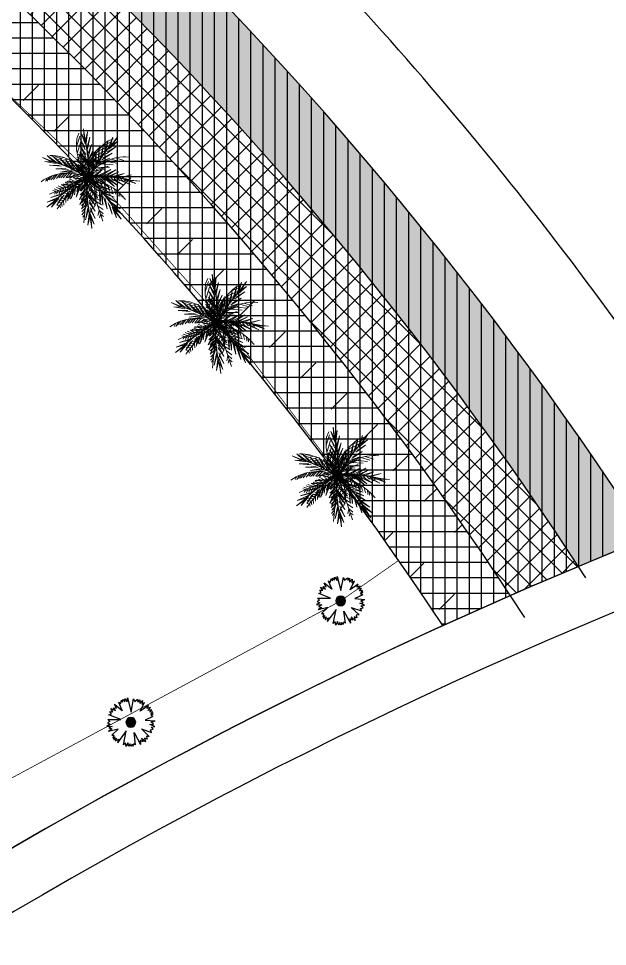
# Model space of a CAD drawing. Extents: x 671027 to 671614, y 802418 to 802669.
# Drawn here: x 671333.93 to 671358.18, y 802457.18 to 802495.38 of the extents above; entities that cross this region are included whole.
import ezdxf

# ---------------------------------------------------------------- set-up
doc = ezdxf.new("R2010")
doc.units = 0
for name, color, linetype in [('Bubbler 110', 1, 'Continuous'), ('cicas', 8, 'Continuous'), ('drip line', 7, 'Continuous'), ('Pipe-Lateral-10 Bars-32mm', 7, 'Continuous'), ('ROAD BORDER', 7, 'Continuous'), ('Roads boundry', 7, 'Continuous'), ('shrubs-Gc', 7, 'Continuous')]:
    doc.layers.add(name, color=color, linetype=linetype)
doc.layers.add('palm bltshardia', color=8, linetype='Continuous', lineweight=15)
doc.styles.get("Standard").update_dxf_attribs({"font": 'arial.ttf'})
doc.linetypes.add('32mm', pattern='A,0.5,-0.2,["32mm",Standard,S=0.1,R=0,X=-0.1,Y=-0.05],-0.5', length=1.2)
pattern_1 = [(90, (0, 0), (-0.5, 0), [])]

# ---------------------------------------------------------------- blocks, each defined once
blk = doc.blocks.new('aer')
at = {"layer": 'palm bltshardia', "color": 60}
for p, q in [((-0.891, 1.136, -0.051), (-0.879, 1.331, -0.051)), ((-0.255, 1.133, -0.051), (-0.058, 1.356, -0.051)), ((-0.81, 0.872, -0.051), (-0.819, 1.243, -0.051)), ((-0.707, 0.675, -0.051), (-0.718, 1.075, -0.051)), ((-0.278, 0.753, -0.051), (-0.062, 1.138, -0.051)), ((-0.277, 0.977, -0.051), (-0.076, 1.224, -0.051)), ((-0.258, 0.596, -0.051), (-0.065, 0.972, -0.051)), ((-0.603, 0.53, -0.051), (-0.613, 0.908, -0.051)), ((-0.51, 0.415, -0.051), (-0.513, 0.771, -0.051)), ((-0.425, 0.295, -0.051), (-0.425, 0.655, -0.051)), ((-0.21, 0.41, -0.051), (-0.041, 0.821, -0.051)), ((-0.149, 0.254, -0.051), (-0.025, 0.658, -0.051)), ((0.714, 0.682, -0.051), (0.895, 0.65, -0.051)), ((0.825, 0.752, -0.051), (0.985, 0.699, -0.051)), ((0.904, 0.782, -0.051), (1.026, 0.747, -0.051)), ((1.011, 0.826, -0.051), (1.077, 0.81, -0.051)), ((-0.339, 0.232, -0.051), (-0.331, 0.554, -0.051)), ((-0.217, 0.114, -0.051), (-0.257, 0.443, -0.051)), ((-0.095, 0.15, -0.051), (-0.012, 0.47, -0.051)), ((0.29, 0.343, -0.051), (0.575, 0.325, -0.051)), ((0.371, 0.427, -0.051), (0.632, 0.412, -0.051)), ((0.48, 0.526, -0.051), (0.717, 0.496, -0.051)), ((0.575, 0.6, -0.051), (0.788, 0.582, -0.051)), ((-1.388, 0.173, -0.051), (-1.523, 0.314, -0.051)), ((-1.139, 0.052, -0.051), (-1.417, 0.299, -0.051)), ((-0.925, -0.006, -0.051), (-1.225, 0.258, -0.051)), ((-0.748, -0.029, -0.051), (-1.032, 0.221, -0.051)), ((-0.6, -0.038, -0.051), (-0.863, 0.202, -0.051)), ((-0.454, -0.058, -0.051), (-0.718, 0.187, -0.051)), ((-0.349, -0.038, -0.051), (-0.579, 0.187, -0.051)), ((-0.18, -0.029, -0.051), (-0.449, 0.166, -0.051)), ((0.119, 0.117, -0.051), (0.41, 0.15, -0.051)), ((0.196, 0.228, -0.051), (0.479, 0.242, -0.051))]:
    blk.add_line(p, q, dxfattribs=at)
at = {"layer": 'palm bltshardia', "color": 52, "elevation": -0.051}
for points in [[(-0.674, 1.05), (-0.948, 1.329), (-0.715, 1.143)], [(-0.629, 1.061), (-0.748, 1.433), (-0.692, 1.141)], [(0.421, 1.002), (0.498, 1.407), (0.461, 1.073)], [(-0.372, 0.679), (-0.449, 1.098), (-0.424, 0.739)], [(0.226, 0.576), (0.227, 1.052), (0.262, 0.648)], [(0.484, 0.952), (0.786, 1.232), (0.523, 1.022)], [(-0.455, 0.644), (-0.79, 0.908), (-0.484, 0.718)], [(-0.243, 0.4), (-0.234, 0.912), (-0.291, 0.483)], [(0.073, 0.241), (0.046, 0.832), (0.12, 0.405)], [(0.228, 0.559), (0.631, 0.814), (0.27, 0.628)], [(-1.111, 0.363), (-1.501, 0.383), (-1.204, 0.404)], [(-1.112, 0.409), (-1.451, 0.603), (-1.212, 0.425)], [(-0.664, 0.301), (-1.004, 0.558), (-0.742, 0.31)], [(-0.251, 0.358), (-0.722, 0.605), (-0.315, 0.456)], [(-0.334, 0.177), (-0.694, 0.569), (-0.446, 0.214)], [(-0.02, 0.001), (-0.243, 0.382), (-0.081, 0.025)], [(0.009, 0.105), (0.103, 0.536), (-0.019, 0.164)], [(0.083, 0.078), (0.397, 0.386), (0.148, 0.085)], [(0.094, 0.247), (0.608, 0.539), (0.207, 0.374)], [(0.472, 0.216), (0.851, 0.589), (0.585, 0.247)], [(0.807, 0.324), (1.16, 0.563), (0.886, 0.329)], [(1.257, 0.363), (1.648, 0.363), (1.352, 0.399)], [(1.26, 0.408), (1.609, 0.585), (1.361, 0.419)], [(-0.675, 0.212), (-1.1, 0.179), (-0.747, 0.247)], [(-0.373, 0.158), (-0.866, 0.018), (-0.465, 0.183)], [(-0.024, -0.011), (-0.416, -0.211), (-0.088, 0.002)], [(0.069, -0.039), (0.462, 0.162), (0.133, -0.051)], [(0.51, 0.195), (0.995, 0.031), (0.603, 0.216)], [(0.814, 0.234), (1.237, 0.18), (0.887, 0.265)], [(-0.33, -0.233), (-0.849, -0.348), (-0.418, -0.311)], [(-0.021, -0.049), (-0.462, -0.051), (-0.073, -0.09)], [(-0.334, -0.276), (-0.459, -0.773), (-0.402, -0.343)], [(0.022, -0.075), (-0.197, -0.458), (0.031, -0.14)], [(-0.013, -0.058), (-0.035, -0.498), (-0.056, -0.107)], [(0.034, -0.072), (0.404, -0.312), (0.055, -0.134)], [(0.066, -0.051), (0.288, -0.432), (0.127, -0.075)], [(0.38, -0.226), (0.739, -0.618), (0.491, -0.263)], [(0.419, -0.208), (0.911, -0.068), (0.511, -0.233)], [(0.721, -0.261), (1.146, -0.229), (0.792, -0.296)], [(-0.603, -0.456), (-0.995, -0.622), (-0.65, -0.52)], [(-0.531, -0.511), (-0.716, -0.895), (-0.597, -0.555)], [(0.027, -0.435), (-0.133, -0.942), (0.05, -0.549)], [(0.062, -0.459), (0.43, -0.816), (0.087, -0.551)], [(0.709, -0.351), (1.049, -0.607), (0.788, -0.36)], [(1.156, -0.413), (1.547, -0.432), (1.249, -0.453)], [(1.157, -0.458), (1.496, -0.653), (1.257, -0.474)], [(-0.92, -0.79), (-1.258, -0.987), (-0.984, -0.869)], [(-0.88, -0.812), (-1.092, -1.141), (-0.961, -0.873)], [(0.084, -0.782), (0.031, -1.205), (0.115, -0.855)], [(0.167, -0.748), (0.408, -1.099), (0.172, -0.827)], [(0.214, -1.224), (0.216, -1.615), (0.251, -1.319)], [(0.254, -1.2), (0.432, -1.548), (0.265, -1.301)]]:
    blk.add_lwpolyline(points, dxfattribs=at)
at = {"layer": 'palm bltshardia', "elevation": -0.051}
for points in [[(-0.74, 1.253), (-0.9, 1.5), (-0.747, 1.23)], [(0.677, 1.327), (0.807, 1.59), (0.653, 1.32)], [(-1.325, 0.422), (-1.605, 0.513), (-1.304, 0.434)], [(1.474, 0.41), (1.758, 0.487), (1.454, 0.424)], [(1.37, -0.471), (1.65, -0.562), (1.35, -0.483)], [(-1.038, -0.969), (-1.257, -1.165), (-1.038, -0.945)], [(0.31, -1.415), (0.371, -1.703), (0.289, -1.403)]]:
    blk.add_lwpolyline(points, dxfattribs=at)
at = {"layer": 'palm bltshardia', "color": 64, "elevation": -0.051}
for points in [[(-0.51, 0.897), (-0.602, 1.299), (-0.551, 0.966)], [(0.566, 1.137), (0.83, 1.426), (0.604, 1.231)], [(-0.585, 0.868), (-0.897, 1.137), (-0.626, 0.937)], [(0.146, 0.458), (0.125, 0.989), (0.199, 0.563)], [(0.292, 0.778), (0.353, 1.2), (0.342, 0.84)], [(0.364, 0.723), (0.688, 0.999), (0.39, 0.798)], [(-0.313, 0.485), (-0.726, 0.725), (-0.358, 0.553)], [(-0.298, 0.478), (-0.317, 0.955), (-0.337, 0.549)], [(-0.095, 0.207), (-0.091, 0.798), (-0.148, 0.369)], [(0.187, 0.472), (0.635, 0.72), (0.235, 0.555)], [(-0.913, 0.369), (-1.252, 0.602), (-0.99, 0.392)], [(-0.474, 0.204), (-0.81, 0.542), (-0.55, 0.23)], [(-0.1, 0.185), (-0.625, 0.458), (-0.218, 0.308)], [(-0.129, 0.074), (-0.526, 0.513), (-0.278, 0.157)], [(0.047, 0.113), (-0.064, 0.539), (0.073, 0.172)], [(0.262, 0.124), (0.681, 0.542), (0.415, 0.2)], [(0.612, 0.236), (0.966, 0.557), (0.69, 0.258)], [(1.059, 0.379), (1.41, 0.595), (1.138, 0.398)], [(-0.922, 0.289), (-1.334, 0.276), (-1, 0.312)], [(-0.463, 0.191), (-0.929, 0.088), (-0.541, 0.21)], [(-0.148, 0.064), (-0.719, -0.091), (-0.319, 0.074)], [(0.083, 0.065), (0.409, -0.232), (0.148, 0.06)], [(0.119, 0.08), (0.5, 0.3), (0.143, 0.14)], [(0.194, -0.113), (0.765, 0.041), (0.364, -0.124)], [(0.281, 0.113), (0.843, -0.071), (0.451, 0.114)], [(0.601, 0.224), (1.061, 0.097), (0.681, 0.239)], [(1.065, 0.298), (1.475, 0.264), (1.143, 0.317)], [(-0.139, -0.107), (-0.717, -0.231), (-0.285, -0.194)], [(-0.139, -0.129), (-0.291, -0.7), (-0.234, -0.271)], [(0.013, -0.206), (-0.168, -0.769), (0.015, -0.376)], [(0.032, -0.217), (0.451, -0.634), (0.108, -0.37)], [(0.175, -0.124), (0.572, -0.562), (0.324, -0.207)], [(0.509, -0.24), (0.974, -0.138), (0.587, -0.26)], [(0.519, -0.254), (0.856, -0.591), (0.596, -0.279)], [(-0.424, -0.34), (-0.884, -0.463), (-0.484, -0.393)], [(-0.407, -0.338), (-0.551, -0.792), (-0.463, -0.396)], [(0.073, -0.569), (-0.052, -1.029), (0.088, -0.648)], [(0.079, -0.553), (0.401, -0.905), (0.101, -0.631)], [(0.958, -0.419), (1.298, -0.652), (1.036, -0.441)], [(0.967, -0.338), (1.379, -0.325), (1.045, -0.361)], [(-0.786, -0.638), (-1.158, -0.815), (-0.845, -0.694)], [(-0.721, -0.686), (-0.916, -1.049), (-0.78, -0.742)], [(0.149, -1.032), (0.117, -1.442), (0.168, -1.11)], [(0.223, -1), (0.44, -1.35), (0.242, -1.078)]]:
    blk.add_lwpolyline(points, dxfattribs=at)
at = {"layer": 'palm bltshardia', "color": 13, "elevation": -0.051}
for points in [[(0.679, 1.294, 0.163977), (0.009, 0.019, -5.135633)], [(-0.891, 1.136, 0.234869), (0.008, 0.007, 2.6185)], [(1.191, 0.889, 0.174923), (0.009, 0.019, -4.874429)], [(-1.388, 0.173, 0.234869), (0.051, 0.063, 2.6185)]]:
    blk.add_lwpolyline(points, format="xyb", dxfattribs=at)
at = {"layer": 'palm bltshardia', "color": 60, "elevation": -0.051}
for points in [[(0.346, 0.901), (0.522, 0.958)], [(0.406, 0.989), (0.614, 1.066)], [(0.459, 1.092), (0.619, 1.137)], [(0.57, 1.168), (0.645, 1.225)], [(0.192, 0.581), (0.389, 0.672)], [(0.232, 0.696), (0.429, 0.764)], [(0.268, 0.782), (0.488, 0.862)], [(0.048, 0.193), (0.251, 0.359)], [(0.092, 0.302), (0.284, 0.444)], [(0.113, 0.39), (0.329, 0.511)], [(0.15, 0.486), (0.355, 0.584)], [(-0.476, 0.001), (-0.659, 0.21)], [(-0.476, 0.001), (-0.651, -0.125)], [(-0.344, -0.005), (-0.564, 0.236)], [(-0.198, -0.001), (-0.478, 0.278)], [(0.132, -0.016), (0.347, 0.123)], [(0.29, -0.013), (0.55, 0.155)], [(0.436, -0.04), (0.597, 0.101)], [(0.555, -0.049), (0.726, 0.112)], [(0.724, -0.058), (0.9, 0.095)], [(0.858, -0.062), (1.03, 0.056)], [(0.997, -0.081), (1.205, 0.046)], [(-0.754, -0.298), (-0.822, -0.593)], [(-0.688, 0), (-0.795, -0.082)], [(-0.598, -0.007), (-0.74, -0.106)], [(-0.654, -0.229), (-0.713, -0.49)], [(-0.525, -0.157), (-0.625, -0.418)], [(-0.344, -0.005), (-0.553, -0.137)], [(-0.367, -0.091), (-0.498, -0.341)], [(-0.251, -0.055), (-0.363, -0.254)], [(-0.147, -0.032), (-0.263, -0.217)], [(-0.219, -0.243), (-0.203, -0.469)], [(-0.163, -0.164), (-0.144, -0.437)], [(-0.001, -0.11), (-0.118, -0.234)], [(-0.002, -0.222), (-0.116, -0.329)], [(-0.002, -0.308), (-0.108, -0.42)], [(-0.094, -0.105), (-0.081, -0.326)], [(-0.003, -0.151), (-0.028, -0.305)], [(0.047, -0.233), (0.01, -0.392)], [(0.042, -0.131), (0.164, -0.228)], [(0.06, -0.226), (0.195, -0.318)], [(0.103, -0.075), (0.236, -0.386)], [(0.189, -0.097), (0.322, -0.407)], [(0.29, -0.023), (0.519, -0.229)], [(0.305, -0.161), (0.429, -0.48)], [(0.425, -0.226), (0.506, -0.483)], [(0.437, -0.019), (0.574, -0.184)], [(0.522, -0.296), (0.588, -0.511)], [(0.556, -0.029), (0.699, -0.215)], [(0.724, -0.048), (0.874, -0.227)], [(0.857, -0.065), (1.008, -0.209)], [(0.974, -0.228), (1.131, -0.415)], [(1.18, -0.085), (1.34, -0.007)], [(1.18, -0.094), (1.325, -0.196)], [(1.32, -0.104), (1.43, -0.038)], [(1.32, -0.098), (1.418, -0.18)], [(-1.032, -0.575), (-1.052, -0.757)], [(-0.966, -0.495), (-0.98, -0.727)], [(-0.864, -0.39), (-0.901, -0.638)], [(-0.435, -0.581), (-0.335, -0.782)], [(-0.388, -0.512), (-0.311, -0.683)], [(-0.353, -0.437), (-0.28, -0.608)], [(-0.286, -0.34), (-0.232, -0.566)], [(-0.002, -0.409), (-0.051, -0.459), (-0.22, -0.606)], [(-0.002, -0.478), (-0.172, -0.649)], [(-0.002, -0.548), (-0.171, -0.706)], [(-0.002, -0.409), (0.047, -0.459), (0.121, -0.528)], [(-0.002, -0.478), (0.102, -0.583)], [(-0.002, -0.548), (0.105, -0.657)], [(0.112, -0.327), (0.049, -0.488)], [(0.075, -0.338), (0.231, -0.415)], [(0.129, -0.42), (0.091, -0.619)], [(0.187, -0.532), (0.125, -0.75)], [(0.126, -0.419), (0.288, -0.539)], [(0.158, -0.54), (0.351, -0.659)], [(0.239, -0.622), (0.171, -0.827)], [(0.621, -0.36), (0.699, -0.542)], [(0.729, -0.411), (0.789, -0.581)], [(0.829, -0.453), (0.894, -0.625)], [(0.922, -0.499), (0.988, -0.649)], [(1.013, -0.55), (1.089, -0.703)], [(1.102, -0.589), (1.171, -0.694)], [(-1.152, -0.763), (-1.161, -0.855)], [(-1.094, -0.665), (-1.113, -0.814)], [(-0.519, -0.935), (-0.414, -1.11)], [(-0.505, -0.816), (-0.4, -1.009)], [(-0.485, -0.747), (-0.393, -0.918)], [(-0.446, -0.674), (-0.361, -0.861)], [(-0.003, -0.64), (-0.149, -0.79)], [(-0.002, -0.904), (-0.144, -1.051)], [(-0.003, -0.726), (-0.14, -0.854)], [(-0.003, -0.829), (-0.127, -0.93)], [(-0.004, -0.904), (0.136, -1.052)], [(-0.003, -0.64), (0.116, -0.754)], [(-0.003, -0.726), (0.14, -0.841)], [(-0.003, -0.829), (0.138, -0.925)], [(0.181, -0.642), (0.37, -0.747)], [(0.286, -0.717), (0.199, -0.946)], [(0.211, -0.744), (0.429, -0.854)], [(0.316, -0.854), (0.242, -1.038)], [(0.28, -0.865), (0.459, -0.951)], [(-0.547, -1.202), (-0.446, -1.344)], [(-0.543, -1.113), (-0.461, -1.266)], [(-0.534, -0.991), (-0.439, -1.198)], [(-0.003, -1.014), (-0.124, -1.13)], [(-0.003, -1.106), (-0.107, -1.216)], [(-0.003, -1.199), (-0.015, -1.204), (-0.072, -1.28)], [(-0.005, -1.014), (0.116, -1.131)], [(-0.005, -1.106), (0.099, -1.216)], [(-0.005, -1.199), (0.007, -1.204), (0.063, -1.28)], [(0.341, -0.985), (0.28, -1.117)], [(0.381, -1.09), (0.311, -1.222)], [(0.42, -1.186), (0.348, -1.292)], [(0.351, -0.979), (0.485, -1.034)], [(0.392, -1.083), (0.533, -1.133)], [(0.428, -1.18), (0.553, -1.209)], [(0.496, -1.263), (0.45, -1.328)], [(0.496, -1.263), (0.574, -1.28)], [(-0.541, -1.292), (-0.468, -1.389)]]:
    blk.add_lwpolyline(points, dxfattribs=at)
at = {"layer": 'palm bltshardia', "color": 13, "elevation": -0.051}
for points in [[(1.572, -0.121), (-0.008, 0.006)], [(-0.001, -0.009), (-0.005, -1.443)], [(0.023, -0.021), (1.368, -0.745)]]:
    blk.add_lwpolyline(points, dxfattribs=at)
at = {"layer": 'palm bltshardia', "color": 60, "elevation": -0.051}
blk.add_lwpolyline([(0.564, -1.395, -0.096681), (0.06, -0.134, 0.41346)], format="xyb", dxfattribs=at)
at = {"layer": 'palm bltshardia', "color": 15}
for centre, radius, start, end in [((3.668, -0.983, -0.051), 3.795, 142.5718, 163.5983), ((3.668, -0.983, -0.051), 3.781, 142.2898, 163.5983), ((2.757, 2.687, -0.051), 3.795, 202.5718, 223.5983), ((2.757, 2.687, -0.051), 3.781, 202.2898, 223.5983), ((-1.82, -3.326, -0.051), 3.781, 61.1603, 82.4687), ((-1.82, -3.326, -0.051), 3.795, 61.1603, 82.1867), ((1.778, -3.358, -0.051), 3.795, 94.9049, 115.9313), ((1.778, -3.358, -0.051), 3.781, 94.6228, 115.9313), ((1.96, -3.271, -0.051), 3.795, 121.1603, 142.1867), ((1.96, -3.271, -0.051), 3.781, 121.1603, 142.4687), ((3.803, 0.03, -0.051), 3.795, 181.1603, 202.1867), ((3.803, 0.03, -0.051), 3.781, 181.1603, 202.4687), ((1.866, 3.277, -0.051), 3.795, 241.1603, 262.1867), ((1.866, 3.277, -0.051), 3.781, 241.1603, 262.4687)]:
    blk.add_arc(centre, radius, start, end, dxfattribs=at)
at = {"layer": 'palm bltshardia', "color": 60, "extrusion": (0, 0, -1)}
for centre, major_axis, start_param, end_param in [((1.156, 0.858, -0.051), (0.869, -1.145), 1.597919, 2.736382), ((0.009, 0.019, -0.051), (-0.0166, -0.0126), 4.61587, 6.963033), ((1.019, -1.193, -0.051), (-1.248, -0.947), 0.42674, 1.511951)]:
    blk.add_ellipse(centre, major_axis=major_axis, ratio=1, start_param=start_param, end_param=end_param, dxfattribs=at)
at = {"layer": 'palm bltshardia', "color": 13, "extrusion": (0, 0, -1)}
blk.add_ellipse((0.106, -1.436, -0.051), major_axis=(0.863, -1.136), ratio=1, start_param=2.601404, end_param=3.68612, dxfattribs=at)
blk = doc.blocks.new('TUJA ORIENTALIS')
at = {"layer": 'cicas', "color": 3}
for points in [[(-0.404, 0.804), (-0.404, 0.804), (-0.43, 0.702), (-0.528, 0.746), (-0.528, 0.746), (-0.528, 0.746), (-0.508, 0.632), (-0.638, 0.698), (-0.537, 0.521), (-0.656, 0.593), (-0.624, 0.48), (-0.779, 0.531)], [(-0.235, 0.869), (-0.16, 0.372), (-0.404, 0.804)], [(-0.235, 0.869), (-0.235, 0.869), (-0.148, 0.809), (-0.105, 0.908), (-0.105, 0.908), (-0.105, 0.908), (-0.043, 0.81), (0.01, 0.945), (0.052, 0.747), (0.093, 0.879), (0.145, 0.774), (0.226, 0.915)], [(0.385, 0.802), (0.189, 0.53), (0.226, 0.915)], [(0.385, 0.802), (0.385, 0.802), (0.394, 0.731), (0.514, 0.779), (0.476, 0.699), (0.566, 0.753), (0.536, 0.639), (0.633, 0.702), (0.581, 0.557), (0.717, 0.632), (0.717, 0.632), (0.717, 0.632)], [(-0.844, 0.363), (-0.844, 0.363), (-0.78, 0.282), (-0.903, 0.238), (-0.821, 0.204), (-0.923, 0.184), (-0.826, 0.119), (-0.94, 0.101), (-0.804, 0.027), (-0.956, -0.007), (-0.956, -0.007), (-0.956, -0.007)], [(-0.844, 0.363), (-0.495, 0.269), (-0.779, 0.531)], [(0.831, 0.408), (0.301, 0.221), (0.717, 0.632)], [(0.888, -0.057), (0.888, -0.057), (0.83, -0.015), (0.931, 0.066), (0.842, 0.073), (0.933, 0.124), (0.82, 0.154), (0.922, 0.208), (0.77, 0.234), (0.902, 0.316), (0.765, 0.321), (0.831, 0.408)], [(-0.956, -0.007), (-0.393, -0.069), (-0.393, -0.069)], [(-0.393, -0.069), (-0.882, -0.233), (-0.779, -0.264), (-0.856, -0.391), (-0.856, -0.391), (-0.856, -0.391), (-0.739, -0.387), (-0.821, -0.468), (-0.668, -0.448), (-0.771, -0.565), (-0.638, -0.53), (-0.69, -0.642)], [(0.888, -0.057), (0.407, -0.07), (0.908, -0.251)], [(0.642, -0.631), (0.642, -0.631), (0.633, -0.525), (0.74, -0.536), (0.74, -0.536), (0.74, -0.536), (0.685, -0.434), (0.829, -0.455), (0.676, -0.32), (0.812, -0.35), (0.746, -0.253), (0.908, -0.251)], [(-0.548, -0.766), (-0.371, -0.423), (-0.69, -0.642)], [(-0.106, -0.883), (-0.106, -0.883), (-0.162, -0.807), (-0.221, -0.907), (-0.212, -0.818), (-0.278, -0.899), (-0.289, -0.783), (-0.359, -0.874), (-0.359, -0.72), (-0.462, -0.837), (-0.444, -0.701), (-0.548, -0.766)], [(-0.106, -0.883), (-0.008, -0.563), (0.081, -0.939)], [(0.503, -0.746), (0.503, -0.746), (0.401, -0.718), (0.392, -0.826), (0.392, -0.826), (0.392, -0.826), (0.302, -0.752), (0.296, -0.898), (0.191, -0.723), (0.195, -0.862), (0.113, -0.779), (0.081, -0.939)], [(0.642, -0.631), (0.312, -0.37), (0.503, -0.746)]]:
    blk.add_lwpolyline(points, dxfattribs=at)
blk.add_circle((0, 0), 0.0493, dxfattribs=at)
blk = doc.blocks.new('Bubbler 110')
at = {"layer": 'Bubbler 110'}
h = blk.add_hatch(color=1, dxfattribs=at)
h.dxf.hatch_style = 1
h.paths.add_polyline_path([(-0.2, 0, 1), (0.2, 0, 1)])
at = {"layer": 'Bubbler 110', "color": 7}
blk.add_circle((0, 0), 0.2, dxfattribs=at)

msp = doc.modelspace()

# ---------------------------------------------------------------- hatches: boundary and pattern name
at = {"layer": 'drip line', "true_color": 0xfecc66, "transparency": 33554585}
h = msp.add_hatch(dxfattribs=at)
h.set_pattern_fill('ANSI31', color=31, scale=4, angle=45)
h.set_pattern_definition(pattern_1)
h.paths.add_polyline_path([(671296.697, 802496.716, -0.110571), (671302.512, 802525.664, -0.131747), (671359.815, 802473.982, 0.003779), (671356.99, 802472.823, 0.125113), (671304.023, 802521.485, 0.098023), (671299.696, 802496.782, -0.642268), (671306.9, 802468.533, 0.080284), (671319.166, 802451.976, 0.003771), (671316.684, 802450.21, -0.07826), (671304.236, 802467.155, -0.356419), (671305.017, 802470.868, 0.642268), (671299.161, 802493.83, -0.356419)])
h = msp.add_hatch(dxfattribs=at)
h.set_pattern_fill('ANSI31', color=31, scale=4, angle=45)
h.set_pattern_definition(pattern_1)
h.paths.add_polyline_path([(671310.645, 802467.915, 0.073431), (671321.687, 802453.713, 0.003788), (671319.166, 802451.976, -0.080284), (671306.9, 802468.533, 0.642268), (671299.696, 802496.782, -0.098023), (671304.023, 802521.485, -0.125113), (671356.99, 802472.823, 0.003771), (671354.188, 802471.625, 0.117953), (671305.666, 802517.143, 0.074591), (671302.687, 802499.117, -0.551937)])
h = msp.add_hatch(dxfattribs=at)
h.set_pattern_fill('ANSI31', color=31, scale=4, angle=45)
h.set_pattern_definition(pattern_1)
h.paths.add_polyline_path([(671354.188, 802471.625, 0.003764), (671351.41, 802470.387, 0.110134), (671307.476, 802512.595, 0.049505), (671305.755, 802501.153, -0.485751), (671314.313, 802467.597, 0.067375), (671324.247, 802455.42, 0.003809), (671321.687, 802453.713, -0.073431), (671310.645, 802467.915, 0.551937), (671302.687, 802499.117, -0.074591), (671305.666, 802517.143, -0.117953)])
at = {"layer": 'shrubs-Gc'}
h = msp.add_hatch(dxfattribs=at)
h.set_pattern_fill('AR-SAND', color=219, scale=0.01125)
h.paths.add_polyline_path([(671296.697, 802496.716, -0.110571), (671302.512, 802525.664, -0.131747), (671359.815, 802473.982, 0.003779), (671356.99, 802472.823, 0.125113), (671304.023, 802521.485, 0.098023), (671299.696, 802496.782, -0.642268), (671306.9, 802468.533, 0.080284), (671319.166, 802451.976, 0.003771), (671316.684, 802450.21, -0.07826), (671304.236, 802467.155, -0.356419), (671305.017, 802470.868, 0.642268), (671299.161, 802493.83, -0.356419)])
h = msp.add_hatch(dxfattribs=at)
h.set_pattern_fill('ANSI37', color=74, scale=0.2)
h.paths.add_polyline_path([(671310.645, 802467.915, 0.073431), (671321.687, 802453.713, 0.003788), (671319.166, 802451.976, -0.080284), (671306.9, 802468.533, 0.642268), (671299.696, 802496.782, -0.098023), (671304.023, 802521.485, -0.125113), (671356.99, 802472.823, 0.003771), (671354.188, 802471.625, 0.117953), (671305.666, 802517.143, 0.074591), (671302.687, 802499.117, -0.551937)])
at = {"layer": 'shrubs-Gc', "linetype": 'ByBlock'}
h = msp.add_hatch(dxfattribs=at)
h.set_pattern_fill('DOLMIT', color=240, scale=0.1)
h.paths.add_polyline_path([(671354.188, 802471.625, 0.003764), (671351.41, 802470.387, 0.110134), (671307.476, 802512.595, 0.049505), (671305.755, 802501.153, -0.485751), (671314.313, 802467.597, 0.067375), (671324.247, 802455.42, 0.003809), (671321.687, 802453.713, -0.073431), (671310.645, 802467.915, 0.551937), (671302.687, 802499.117, -0.074591), (671305.666, 802517.143, -0.117953)])

# ---------------------------------------------------------------- linework, layer by layer
msp.add_arc((671234.794, 802392.973), 148.972, 32.94164, 62.96292)
at = {"color": 119}
for radius, start, end in [(145.972, 32.94164, 61.6886), (142.972, 32.94164, 60.28388), (139.972, 33.57766, 58.71727)]:
    msp.add_arc((671234.794, 802392.973), radius, start, end, dxfattribs=at)
at = {"color": 0}
msp.add_arc((671234.794, 802392.973), 152.972, 35.82352, 48.07662, dxfattribs=at)
at = {"layer": 'Pipe-Lateral-10 Bars-32mm', "color": 5, "linetype": '32mm', "const_width": 0.03}
msp.add_lwpolyline([(671349.584, 802473.07), (671347.066, 802476.678, 0.059929), (671331.108, 802494.548, 0.02352), (671312.375, 802509.546, 1.44537)], format="xyb", dxfattribs=at)
msp.add_lwpolyline([(671329.656, 802461.966), (671347.194, 802471.403), (671349.584, 802473.07)], dxfattribs=at)
at = {"layer": 'ROAD BORDER'}
msp.add_arc((671435.025, 802286.505), 202, 84.94878, 135.55163, dxfattribs=at)
at = {"layer": 'ROAD BORDER', "color": 0}
msp.add_arc((671435.028, 802286.449), 199.75, 84.95776, 135.56061, dxfattribs=at)
msp.add_arc((671435.028, 802286.449), 199.75, 84.95776, 135.56061, dxfattribs=at)
at = {"layer": 'Roads boundry', "color": 3}
msp.add_lwpolyline([(671248.591, 802451.988, -0.061033), (671300.237, 802580.059, -0.480427), (671399.317, 802596.5), (671471.758, 802531.196, -0.720128), (671452.819, 802487.724, 0.224449), (671290.835, 802427.96, -0.764766), (671248.569, 802451.907)], format="xyb", close=True, dxfattribs=at)
at = {"layer": 'Roads boundry'}
msp.add_arc((671435.028, 802286.449), 199.75, 84.95776, 135.56061, dxfattribs=at)
msp.add_arc((671435.028, 802286.449), 199.75, 84.95776, 135.56061, dxfattribs=at)
msp.add_arc((671435.028, 802286.449), 199.75, 84.95776, 135.56061, dxfattribs=at)
msp.add_arc((671435.028, 802286.449), 199.75, 84.95776, 135.56061, dxfattribs=at)

# ---------------------------------------------------------------- block references
at = {"layer": 'Bubbler 110', "rotation": 293.1852201696411}
for p in [(671336.789, 802488.825, 0.061), (671342.093, 802482.846, 0.061), (671347.076, 802476.536, 0.061)]:
    msp.add_blockref('Bubbler 110', p, dxfattribs=at)
at = {"layer": 'Bubbler 110', "extrusion": (0, 0, -1), "rotation": 261.8335702853012}
for p in [(-671347.194, 802471.403), (-671338.552, 802466.405)]:
    msp.add_blockref('Bubbler 110', p, dxfattribs=at)
at = {"layer": 'cicas', "lineweight": 40, "extrusion": (0, 0, -1), "xscale": 1.059197437387116, "yscale": 1.059197437387116, "zscale": -1.059197437387116, "rotation": 261.8335702853012}
for p in [(-671347.194, 802471.403), (-671338.552, 802466.405)]:
    msp.add_blockref('TUJA ORIENTALIS', p, dxfattribs=at)
at = {"layer": 'palm bltshardia', "color": 41, "linetype": 'ByBlock', "xscale": 1.2, "yscale": 1.2, "zscale": 1.2, "rotation": 293.1852201696411}
for p in [(671336.789, 802488.825, 0.061), (671342.093, 802482.846, 0.061), (671347.076, 802476.536, 0.061)]:
    msp.add_blockref('aer', p, dxfattribs=at)

doc.saveas('drawing.dxf')
